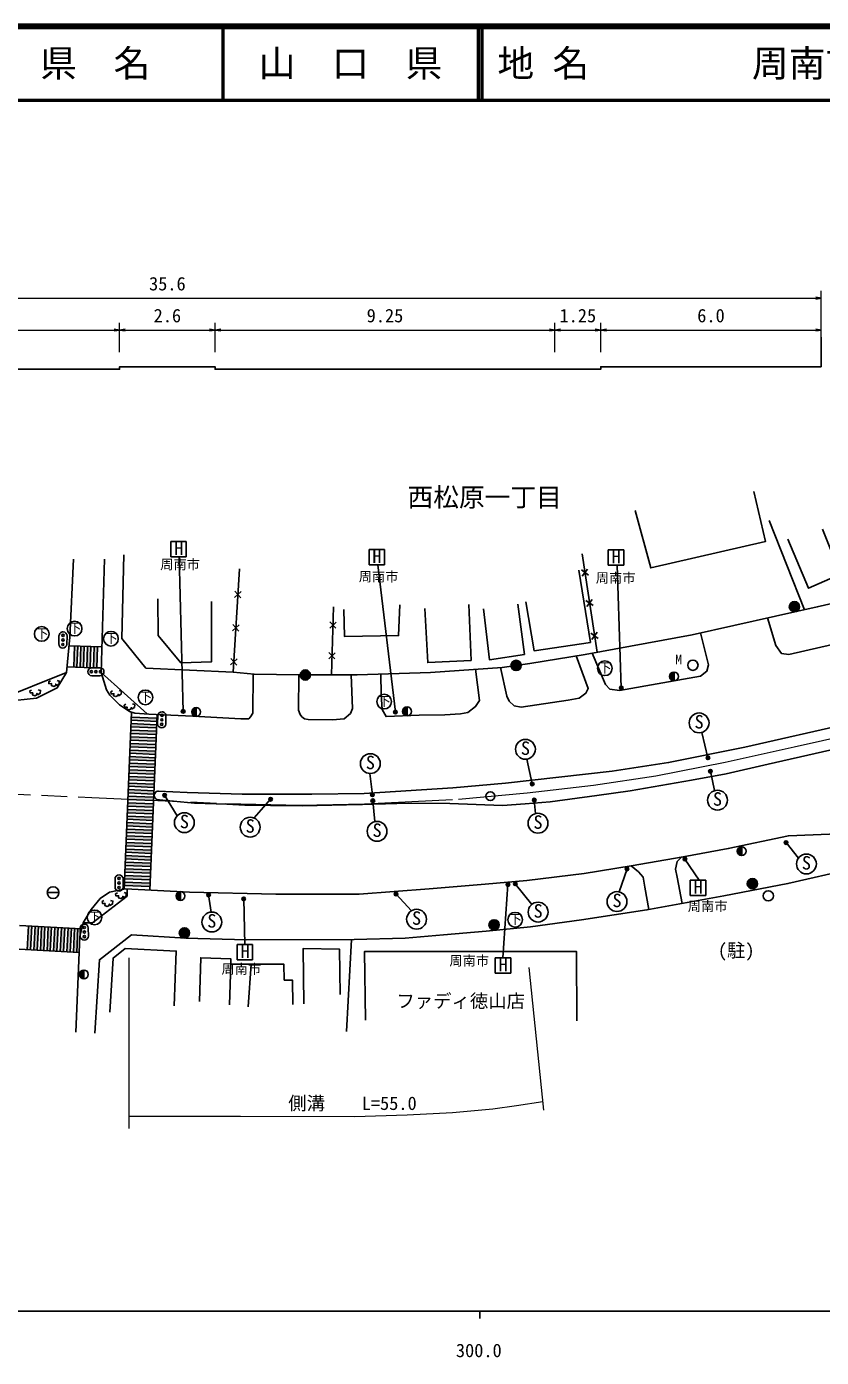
# Model space of a CAD drawing. Units: millimetres at full size, sheet at 1:1000, with parts at other scales. Extents: x 40000 to 680000, y 20000 to 380000.
# Drawn here: x 306292 to 414476, y 198715 to 380000 of the extents above; entities that cross this region are included whole.
import ezdxf
from ezdxf.enums import TextEntityAlignment as Align

# ---------------------------------------------------------------- set-up
doc = ezdxf.new("R2010")
doc.units = ezdxf.units.MM
doc.header["$LTSCALE"] = 1000
doc.linetypes.add('CHAIN', pattern=[18.5, 12, -1.5, 3.5, -1.5])
for name, color, linetype, lineweight in [('M-BGD', 7, 'Continuous', 25), ('M-BGD-EXST', 7, 'Continuous', 25), ('M-BMK', 2, 'CHAIN', 13), ('M-BMK-SRVR', 3, 'Continuous', 25), ('M-STR-HTXT', 7, 'Continuous', 13), ('M-STR-STRC', 7, 'Continuous', 25), ('M-TTL', 2, 'Continuous', 140), ('M-TTL-BAND', 7, 'Continuous', 25), ('M-TTL-LINE', 7, 'Continuous', 50)]:
    doc.layers.add(name, color=color, linetype=linetype, lineweight=lineweight)
doc.layers.add('M-BMK-HTXT', color=7, linetype='Continuous')
doc.layers.add('M-TTL-TXT', color=7, linetype='Continuous')
doc.styles.add('ＭＳ ゴシック', font='')
doc.styles.get('ＭＳ ゴシック').set_extended_font_data('MS Gothic')

# ---------------------------------------------------------------- blocks, each defined once
blk = doc.blocks.new('open_arrow')
at = {"color": 0, "linetype": 'Continuous', "lineweight": -2}
blk.add_lwpolyline([(7.5, 1.25), (0, 0), (7.5, -1.25)], dxfattribs=at)

msp = doc.modelspace()

# ---------------------------------------------------------------- hatches: boundary and pattern name
at = {"layer": 'M-BGD'}
for points in [[(410108, 300982, 1), (411508, 300982, 1)], [(343531, 291677, 1), (344931, 291677, 1)], [(372226, 292976, 1), (373626, 292976, 1)], [(394418, 292082, 0.41421), (393818, 291482, 0.41421), (394418, 290882)], [(329375, 287238, 0.41421), (328775, 286638, 0.41421), (329375, 286038)], [(358070, 287317, 0.41421), (357470, 286717, 0.41421), (358070, 286117)], [(403630, 268278, 0.41421), (403030, 267678, 0.41421), (403630, 267078)], [(404384, 263247, 1), (405784, 263247, 1)], [(327226, 262173, 0.41421), (326626, 261573, 0.41421), (327226, 260973)], [(369232, 257627, 1), (370632, 257627, 1)], [(327070, 256531, 1), (328470, 256531, 1)], [(314086, 251483, 0.41421), (313486, 250883, 0.41421), (314086, 250283)]]:
    msp.add_hatch(color=256, dxfattribs=at).paths.add_polyline_path(points)
at = {"layer": 'M-BGD-EXST'}
for points in [[(387481, 289921, 1), (386981, 289921, 1)], [(327850, 286712, 1), (327350, 286712, 1)], [(356740, 286611, 1), (356240, 286611, 1)], [(399292, 280400, 1), (398792, 280400, 1)], [(399634, 278564, 1), (399134, 278564, 1)], [(353606, 275351, 1), (353106, 275351, 1)], [(375360, 276829, 1), (374860, 276829, 1)], [(325321, 275302, 1), (324821, 275302, 1)], [(339745, 274745, 1), (339245, 274745, 1)], [(353669, 274533, 1), (353169, 274533, 1)], [(375640, 274631, 1), (375140, 274631, 1)], [(409920, 268846, 1), (409420, 268846, 1)], [(396158, 266598, 1), (395658, 266598, 1)], [(388270, 265263, 1), (387770, 265263, 1)], [(372054, 263132, 1), (371554, 263132, 1)], [(373065, 263232, 1), (372565, 263232, 1)], [(331303, 261718, 1), (330803, 261718, 1)], [(336088, 261177, 1), (335588, 261177, 1)], [(356838, 261833, 1), (356338, 261833, 1)]]:
    msp.add_hatch(color=256, dxfattribs=at).paths.add_polyline_path(points)
at = {"layer": 'M-STR-STRC'}
for points in [[(313242, 295618), (312792, 295633), (312695, 292745), (313145, 292730)], [(314141, 295588), (313691, 295603), (313594, 292714), (314044, 292699)], [(315041, 295557), (314591, 295572), (314494, 292684), (314944, 292669)], [(315940, 295527), (315490, 295542), (315393, 292654), (315843, 292639)], [(323987, 284904), (320500, 285050), (320482, 284601), (323968, 284454)], [(324025, 285803), (320538, 285950), (320519, 285500), (324006, 285353)], [(323912, 283105), (320425, 283252), (320406, 282802), (323893, 282656)], [(323949, 284005), (320463, 284151), (320444, 283702), (323930, 283555)], [(323836, 281307), (320349, 281454), (320330, 281004), (323817, 280857)], [(323874, 282206), (320387, 282353), (320368, 281903), (323855, 281757)], [(323760, 279509), (320274, 279655), (320255, 279205), (323742, 279059)], [(323798, 280408), (320312, 280554), (320293, 280105), (323779, 279958)], [(323685, 277710), (320198, 277857), (320179, 277407), (323666, 277261)], [(323723, 278609), (320236, 278756), (320217, 278306), (323704, 278160)], [(323609, 275912), (320123, 276058), (320104, 275609), (323590, 275462)], [(323647, 276811), (320160, 276957), (320142, 276508), (323628, 276361)], [(323534, 274113), (320047, 274260), (320028, 273810), (323515, 273664)], [(323572, 275013), (320085, 275159), (320066, 274709), (323553, 274563)], [(323458, 272315), (319972, 272461), (319953, 272012), (323439, 271865)], [(323496, 273214), (320009, 273361), (319990, 272911), (323477, 272765)], [(323383, 270517), (319896, 270663), (319877, 270213), (323364, 270067)], [(323420, 271416), (319934, 271562), (319915, 271113), (323402, 270966)], [(323307, 268718), (319820, 268865), (319802, 268415), (323288, 268269)], [(323345, 269617), (319858, 269764), (319839, 269314), (323326, 269168)], [(323232, 266920), (319745, 267066), (319726, 266617), (323213, 266470)], [(323269, 267819), (319783, 267965), (319764, 267516), (323250, 267369)], [(323156, 265121), (319669, 265268), (319650, 264818), (323137, 264672)], [(323194, 266020), (319707, 266167), (319688, 265717), (323175, 265571)], [(323080, 263323), (319594, 263469), (319575, 263020), (323062, 262873)], [(323118, 264222), (319631, 264369), (319613, 263919), (323099, 263772)], [(306988, 257468), (306538, 257492), (306370, 254252), (306819, 254229)], [(307886, 257422), (307437, 257445), (307268, 254206), (307718, 254182)], [(308785, 257375), (308336, 257398), (308167, 254159), (308617, 254136)], [(309684, 257328), (309235, 257351), (309066, 254112), (309515, 254089)], [(310583, 257281), (310133, 257305), (309965, 254065), (310414, 254042)], [(311482, 257234), (311032, 257258), (310864, 254019), (311313, 253995)], [(312380, 257188), (311931, 257211), (311762, 253972), (312212, 253948)], [(313279, 257141), (312830, 257164), (312661, 253925), (313111, 253902)]]:
    msp.add_hatch(color=256, dxfattribs=at).paths.add_polyline_path(points)

# ---------------------------------------------------------------- linework, layer by layer
at = {"layer": 'M-BGD'}
for p, q in [((414455, 333668), (414455, 337674)), ((412182, 300567), (407361, 312699)), ((383937, 294771), (381898, 308193)), ((334413, 292065), (335260, 306153)), ((382761, 305283), (381804, 305988)), ((382640, 306112), (381931, 305149)), ((335495, 303044), (334600, 302251)), ((335440, 302208), (334651, 303098)), ((347778, 291684), (348067, 300952)), ((383392, 301133), (382434, 301838)), ((383271, 301962), (382562, 300999)), ((335222, 298502), (334327, 297709)), ((335167, 297666), (334378, 298556)), ((348424, 298890), (347552, 298071)), ((348393, 298052), (347579, 298919)), ((384072, 296658), (383114, 297363)), ((383951, 297487), (383242, 296524)), ((334944, 293870), (334049, 293076)), ((334889, 293034), (334100, 293923)), ((348293, 294698), (347422, 293879)), ((348262, 293860), (347448, 294727)), ((302139, 288170), (311715, 292023)), ((322704, 286366), (316452, 292012)), ((394418, 290882), (394418, 292082)), ((329375, 286038), (329375, 287238)), ((358070, 286117), (358070, 287317)), ((403630, 267078), (403630, 268278)), ((309093, 262029), (310693, 262029)), ((327226, 260973), (327226, 262173)), ((350503, 255660), (349818, 243094)), ((334103, 252274), (333920, 246752)), ((336848, 252283), (336451, 246477)), ((314086, 250283), (314086, 251483))]:
    msp.add_line(p, q, dxfattribs=at)
for points in [[(236455, 333668), (266455, 333668), (266455, 333322), (318955, 333322), (318955, 333668), (331955, 333668), (331955, 333323), (384455, 333323), (384455, 333668), (414455, 333668)], [(324257, 275871), (328123, 275647), (335630, 275456), (345105, 275423), (352225, 275553), (364314, 276285), (371467, 276927), (385984, 278564), (393688, 279732), (404072, 281863), (418434, 285119), (430782, 287924), (442570, 290563), (464476, 295454), (480342, 299059), (499099, 303144), (517091, 307005), (538420, 311768), (565131, 317647)], [(463148, 318824), (464736, 312524), (464989, 310974), (464424, 308681), (463550, 307293), (462060, 306117), (460043, 305521), (455558, 304578), (447777, 302820), (438802, 300855), (425840, 298002), (418150, 296313), (410059, 294467), (409049, 294620), (408283, 295691), (407140, 299439)], [(389123, 314093), (391240, 306263), (406874, 309861), (405271, 316693)], [(319508, 308050), (319270, 296636), (322519, 292600), (334413, 292065), (337250, 291806), (343357, 291675), (351273, 291690), (361257, 292012), (371040, 292706), (374812, 293246), (382340, 294479), (396867, 297141), (413910, 300953), (435400, 305842), (453909, 309989), (464736, 312524)], [(409900, 310162), (412719, 303486), (417089, 305423), (414622, 311553)], [(234593, 305082), (237473, 304890), (237055, 294323), (237257, 292932), (237747, 292356), (238280, 291947), (239212, 291882), (245278, 291484), (260757, 290587), (284851, 289129), (296543, 288538), (303407, 288086), (307644, 288540), (310464, 289922), (311715, 292023), (312167, 296809), (312658, 307444)], [(337121, 291818), (337084, 286481), (336775, 285974), (336538, 285705), (335454, 285697), (328894, 286053), (322918, 286353), (321038, 286463), (320317, 286698), (318938, 287590), (317634, 288925), (317149, 289630), (316452, 292012), (316891, 307451)], [(374251, 301663), (375360, 294968), (383032, 296116), (381451, 305972)], [(324135, 302065), (324213, 297051), (327295, 293317), (331474, 293474), (331448, 301673)], [(349490, 300613), (349567, 296903), (356933, 297037), (357105, 301245)], [(360520, 300726), (360884, 293362), (366795, 293649), (366509, 301281)], [(368467, 300667), (369308, 293724), (374053, 294470), (373135, 301318)], [(398006, 297396), (399112, 293056), (398884, 292181), (398021, 291510), (386983, 289543), (385687, 289721), (385091, 290367), (383286, 294652)], [(381097, 294275), (382744, 289840), (382424, 289187), (381527, 288534), (380014, 288252), (373612, 287303), (372676, 287470), (371958, 288097), (371676, 288789), (370788, 292688)], [(367407, 292448), (367947, 288211), (367410, 287368), (366371, 286585), (365349, 286362), (363242, 286263), (359732, 286180), (355222, 286004), (354676, 286957), (354555, 289038), (354521, 291795)], [(309529, 290898), (309292, 290763), (309334, 290492), (309690, 290500), (309665, 290237), (309978, 290110), (310258, 290254), (310258, 290432), (310394, 290246), (310707, 290449), (310741, 290839), (310436, 290941)], [(350461, 291689), (350671, 287090), (350368, 286410), (349499, 285692), (347910, 285578), (344634, 285601), (344106, 285720), (343766, 285993), (343527, 286290), (343315, 286878), (343357, 291675)], [(306972, 289629), (306734, 289494), (306777, 289223), (307133, 289231), (307107, 288968), (307421, 288841), (307701, 288985), (307701, 289163), (307836, 288977), (308150, 289180), (308184, 289570), (307879, 289672)], [(318001, 289512), (317764, 289377), (317806, 289105), (318163, 289114), (318137, 288851), (318451, 288724), (318731, 288868), (318731, 289046), (318866, 288860), (319180, 289063), (319214, 289453), (318909, 289555)], [(319797, 287697), (319560, 287561), (319602, 287290), (319959, 287298), (319933, 287036), (320247, 286909), (320527, 287053), (320527, 287231), (320662, 287044), (320976, 287248), (321010, 287637), (320705, 287739)], [(421042, 282668), (407249, 279531), (401504, 278228), (396795, 277339), (388447, 275889), (383923, 275239), (377558, 274411), (374163, 274142), (371078, 273898), (363888, 274172), (358253, 274202), (352034, 274042), (349840, 273965), (343865, 273873), (339482, 273888), (335994, 273958), (333530, 274055), (329161, 274195), (324357, 274678)], [(315566, 242890), (316199, 252892), (320568, 256256), (327977, 255804), (336236, 255580), (350893, 255662), (357815, 255826), (363020, 256275), (368857, 256766), (374899, 257379), (381839, 258318), (390738, 259666), (401185, 261584), (409921, 263258), (418676, 265258), (426882, 267116), (436699, 269381), (451393, 272781), (461864, 275199), (472647, 277826)], [(421148, 270198), (409980, 269768), (401791, 268029), (395662, 266891), (388594, 265671), (382183, 264622), (374367, 263667), (368688, 263180), (361079, 262524), (351578, 261839), (340232, 261822), (328477, 262106), (319766, 262536), (317557, 262087), (316304, 261223), (315092, 259739), (313970, 257932), (313527, 256037), (312978, 243028)], [(395445, 266853), (394854, 266275), (394629, 265236), (394849, 264117), (395505, 260541)], [(388594, 265671), (389567, 264854), (390197, 264114), (390424, 262787), (390989, 259712)], [(319997, 262525), (319961, 261558), (315269, 257927), (313970, 257932)], [(318645, 261996), (318407, 261860), (318450, 261589), (318806, 261597), (318780, 261335), (319094, 261208), (319374, 261352), (319374, 261530), (319509, 261343), (319823, 261547), (319857, 261936), (319552, 262038)], [(316817, 260934), (316580, 260798), (316622, 260527), (316978, 260535), (316953, 260273), (317267, 260146), (317547, 260290), (317547, 260468), (317682, 260281), (317996, 260485), (318030, 260874), (317725, 260976)], [(326365, 246601), (326656, 254075), (319724, 254397), (318055, 253110), (317639, 245740)], [(348977, 248150), (348893, 254311), (343941, 254431), (344012, 246876)], [(381173, 244558), (381129, 254021), (352297, 254009), (352398, 244654)], [(342541, 246785), (342473, 250104), (341362, 250118), (341281, 252299), (334103, 252274), (334076, 253019), (329983, 253154), (329807, 247193)]]:
    msp.add_lwpolyline(points, dxfattribs=at)
for centre, radius in [((410808, 300982), 700), ((344231, 291677), 700), ((372926, 292976), 700), ((394418, 291482), 600), ((329375, 286638), 600), ((358070, 286717), 600), ((403630, 267678), 600), ((405084, 263247), 700), ((309893, 262029), 800), ((327226, 261573), 600), ((407257, 261589), 700), ((369932, 257627), 700), ((327770, 256531), 700), ((314086, 250883), 600)]:
    msp.add_circle(centre, radius, dxfattribs=at)
msp.add_arc((324259, 275271), 600, 90.20151, 279.33016, dxfattribs=at)
at = {"layer": 'M-BGD-EXST'}
for p, q in [((328027, 309874), (325927, 309874)), ((325927, 309874), (325927, 307774)), ((328027, 307774), (328027, 309874)), ((355010, 308786), (352910, 308786)), ((352910, 308786), (352910, 306686)), ((355010, 306686), (355010, 308786)), ((387573, 308730), (385473, 308730)), ((385473, 308730), (385473, 306630)), ((387573, 306630), (387573, 308730)), ((325927, 307774), (328027, 307774)), ((327600, 286712), (327065, 307774)), ((352910, 306686), (355010, 306686)), ((356490, 286611), (354096, 306686)), ((385473, 306630), (387573, 306630)), ((387231, 289921), (386671, 306630)), ((399042, 280400), (398201, 283850)), ((375110, 276829), (374372, 280211)), ((353356, 275351), (353025, 278255)), ((399384, 278564), (399948, 275919)), ((325071, 275302), (326789, 272494)), ((339495, 274745), (337245, 272194)), ((353419, 274533), (353696, 271694)), ((375390, 274631), (375584, 272796)), ((409670, 268846), (411365, 266742)), ((395908, 266598), (397855, 263730)), ((388020, 265263), (386960, 262123)), ((371804, 263132), (371133, 253158)), ((372815, 263232), (375072, 260427)), ((398727, 263730), (396627, 263730)), ((396627, 263730), (396627, 261630)), ((398727, 261630), (398727, 263730)), ((331053, 261718), (331397, 259370)), ((335838, 261177), (336013, 254958)), ((356588, 261833), (358684, 259567)), ((396627, 261630), (398727, 261630)), ((337060, 254958), (334960, 254958)), ((334960, 254958), (334960, 252858)), ((337060, 252858), (337060, 254958)), ((334960, 252858), (337060, 252858)), ((372194, 253158), (370094, 253158)), ((370094, 253158), (370094, 251058)), ((372194, 251058), (372194, 253158)), ((370094, 251058), (372194, 251058))]:
    msp.add_line(p, q, dxfattribs=at)
for centre, radius in [((308342, 297260), 1000), ((312826, 297992), 1000), ((317767, 296619), 1000), ((396986, 293005), 700), ((384997, 292590), 1000), ((387231, 289921), 250), ((322465, 288628), 1000), ((354958, 288045), 1000), ((327600, 286712), 250), ((356490, 286611), 250), ((397833, 285149), 1350), ((374193, 281549), 1350), ((353080, 279604), 1350), ((399042, 280400), 250), ((399384, 278564), 250), ((353356, 275351), 250), ((375110, 276829), 250), ((400334, 274625), 1350), ((325071, 275302), 250), ((339495, 274745), 250), ((353419, 274533), 250), ((375390, 274631), 250), ((327763, 271559), 1350), ((336723, 270949), 1350), ((375902, 271484), 1350), ((353995, 270377), 1350), ((409670, 268846), 250), ((395908, 266598), 250), ((412443, 265930), 1350), ((388020, 265263), 250), ((371804, 263132), 250), ((372815, 263232), 250), ((331053, 261718), 250), ((335838, 261177), 250), ((356588, 261833), 250), ((386655, 260808), 1350), ((315527, 258653), 1000), ((331500, 258024), 1350), ((359371, 258405), 1350), ((372793, 258331), 1000), ((375918, 259375), 1350)]:
    msp.add_circle(centre, radius, dxfattribs=at)
at = {"layer": 'M-BMK'}
msp.add_lwpolyline([(294840, 275918), (315173, 274977), (333402, 274165), (343601, 273940), (352284, 274132), (365088, 274759), (374450, 275643), (383457, 276675), (391957, 277959), (401373, 279788), (410787, 281870), (422615, 284535), (435588, 287375), (450393, 290741), (466287, 294259), (482457, 297812), (493036, 300188), (507661, 303462), (522440, 306734), (537720, 310137), (550842, 313114), (565401, 316426)], dxfattribs=at)
at = {"layer": 'M-BMK-SRVR'}
msp.add_circle((369410, 275168), 600, dxfattribs=at)
at = {"layer": 'M-STR-HTXT'}
for p, q in [((236455, 343014), (414455, 343014)), ((414455, 335668), (414455, 344014)), ((318955, 335668), (318955, 339668)), ((318955, 335668), (318955, 339668)), ((331955, 335668), (331955, 339668)), ((331955, 335668), (331955, 339668)), ((378205, 335668), (378205, 339668)), ((378205, 335668), (378205, 339668)), ((384455, 335668), (384455, 339668)), ((384455, 335668), (384455, 339668)), ((272705, 338668), (318955, 338668)), ((318955, 338668), (331955, 338668)), ((331955, 338668), (378205, 338668)), ((378205, 338668), (384455, 338668)), ((384455, 338668), (414455, 338668)), ((320194, 253159), (320194, 229882)), ((374669, 251845), (376666, 232395))]:
    msp.add_line(p, q, dxfattribs=at)
msp.add_lwpolyline([(376549, 233534), (372959, 232963), (369749, 232541), (364270, 232046), (358090, 231691), (350924, 231498), (335413, 231530), (320194, 231530)], dxfattribs=at)
at = {"layer": 'M-STR-STRC'}
for p, q in [((310670, 295904), (310697, 297003)), ((311796, 296976), (311769, 295877)), ((316548, 295507), (312064, 295657)), ((312695, 292745), (312792, 295633)), ((313145, 292730), (313242, 295618)), ((313594, 292714), (313691, 295603)), ((314044, 292699), (314141, 295588)), ((314494, 292684), (314591, 295572)), ((314944, 292669), (315041, 295557)), ((315393, 292654), (315490, 295542)), ((315843, 292639), (315940, 295527)), ((316470, 292618), (311784, 292775)), ((315173, 292666), (316273, 292666)), ((316273, 291566), (315173, 291566)), ((319553, 262506), (320566, 286606)), ((323987, 284904), (320500, 285050)), ((324006, 285353), (320519, 285500)), ((324025, 285803), (320538, 285950)), ((323041, 262374), (324046, 286297)), ((324127, 285031), (324163, 286131)), ((325262, 286095), (325227, 284996)), ((323912, 283105), (320425, 283252)), ((323930, 283555), (320444, 283702)), ((323949, 284005), (320463, 284151)), ((323968, 284454), (320482, 284601)), ((323817, 280857), (320330, 281004)), ((323836, 281307), (320349, 281454)), ((323855, 281757), (320368, 281903)), ((323874, 282206), (320387, 282353)), ((323893, 282656), (320406, 282802)), ((323742, 279059), (320255, 279205)), ((323760, 279509), (320274, 279655)), ((323779, 279958), (320293, 280105)), ((323798, 280408), (320312, 280554)), ((323666, 277261), (320179, 277407)), ((323685, 277710), (320198, 277857)), ((323704, 278160), (320217, 278306)), ((323723, 278609), (320236, 278756)), ((323590, 275462), (320104, 275609)), ((323609, 275912), (320123, 276058)), ((323628, 276361), (320142, 276508)), ((323647, 276811), (320160, 276957)), ((323515, 273664), (320028, 273810)), ((323534, 274113), (320047, 274260)), ((323553, 274563), (320066, 274709)), ((323572, 275013), (320085, 275159)), ((323439, 271865), (319953, 272012)), ((323458, 272315), (319972, 272461)), ((323477, 272765), (319990, 272911)), ((323496, 273214), (320009, 273361)), ((323364, 270067), (319877, 270213)), ((323383, 270517), (319896, 270663)), ((323402, 270966), (319915, 271113)), ((323420, 271416), (319934, 271562)), ((323288, 268269), (319802, 268415)), ((323307, 268718), (319820, 268865)), ((323326, 269168), (319839, 269314)), ((323345, 269617), (319858, 269764)), ((323213, 266470), (319726, 266617)), ((323232, 266920), (319745, 267066)), ((323250, 267369), (319764, 267516)), ((323269, 267819), (319783, 267965)), ((323137, 264672), (319650, 264818)), ((323156, 265121), (319669, 265268)), ((323175, 265571), (319688, 265717)), ((323194, 266020), (319707, 266167)), ((318321, 262785), (318321, 263885)), ((319421, 263885), (319421, 262785)), ((323062, 262873), (319575, 263020)), ((323080, 263323), (319594, 263469)), ((323099, 263772), (319613, 263919)), ((323118, 264222), (319631, 264369)), ((305334, 257554), (313779, 257115)), ((306370, 254252), (306538, 257492)), ((306819, 254229), (306988, 257468)), ((307268, 254206), (307437, 257445)), ((307718, 254182), (307886, 257422)), ((308167, 254159), (308336, 257398)), ((308617, 254136), (308785, 257375)), ((309066, 254112), (309235, 257351)), ((309515, 254089), (309684, 257328)), ((309965, 254065), (310133, 257305)), ((310414, 254042), (310583, 257281)), ((310864, 254019), (311032, 257258)), ((311313, 253995), (311482, 257234)), ((311762, 253972), (311931, 257211)), ((312212, 253948), (312380, 257188)), ((312661, 253925), (312830, 257164)), ((313111, 253902), (313279, 257141)), ((313601, 256097), (313590, 257197)), ((314690, 257208), (314701, 256108)), ((305274, 254309), (313436, 253885))]:
    msp.add_line(p, q, dxfattribs=at)
for centre in [(311224, 295824), (311239, 296444), (311254, 297064), (315099, 292122), (315719, 292122), (316339, 292122), (324681, 284948), (324701, 285567), (324721, 286187), (318877, 263960), (318877, 263340), (318877, 262720), (314145, 257277), (314152, 256657), (314158, 256037)]:
    msp.add_circle(centre, 150, dxfattribs=at)
for centre, start, end in [((311246, 296990), 88.60246, 178.60246), ((311246, 296990), 358.60246, 88.60246), ((311220, 295890), 178.60246, 268.60246), ((311220, 295890), 268.60246, 358.60246), ((315173, 292116), 90, 180), ((315173, 292116), 180, 270), ((316273, 292116), 360, 90), ((316273, 292116), 270, 0), ((324713, 286113), 88.15191, 178.15191), ((324713, 286113), 358.15191, 88.15191), ((324677, 285014), 178.15191, 268.15191), ((324677, 285014), 268.15191, 358.15191), ((318871, 263885), 90, 180), ((318871, 263885), 0, 90), ((318871, 262785), 180, 270), ((318871, 262785), 270, 0), ((314140, 257203), 90.57889, 180.57889), ((314140, 257203), 0.57889, 90.57889), ((314151, 256103), 180.57889, 270.57889), ((314151, 256103), 270.57889, 0.57889)]:
    msp.add_arc(centre, 550, start, end, dxfattribs=at)
at = {"layer": 'M-TTL'}
msp.add_line((680000, 380000), (40000, 380000), dxfattribs=at)
at = {"layer": 'M-TTL-BAND'}
for p, q in [((40000, 205000), (579000, 205000)), ((368000, 205000), (368000, 204000))]:
    msp.add_line(p, q, dxfattribs=at)
at = {"layer": 'M-TTL-LINE'}
for p, q in [((333000, 380000), (333000, 370000)), ((367750, 380000), (367750, 370000)), ((368250, 380000), (368250, 370000)), ((40000, 370000), (680000, 370000))]:
    msp.add_line(p, q, dxfattribs=at)

# ---------------------------------------------------------------- block references
at = {"layer": 'M-STR-HTXT', "xscale": 100, "yscale": 100, "rotation": 180}
for p in [(414455, 343014), (318955, 338668), (331955, 338668), (378205, 338668), (384455, 338668), (414455, 338668)]:
    msp.add_blockref('open_arrow', p, dxfattribs=at)
at = {"layer": 'M-STR-HTXT', "xscale": 100, "yscale": 100}
for p in [(318955, 338668), (331955, 338668), (378205, 338668), (384455, 338668)]:
    msp.add_blockref('open_arrow', p, dxfattribs=at)

# ---------------------------------------------------------------- texts
at = {"layer": 'M-BGD-EXST', "style": 'ＭＳ ゴシック'}
for s, height, p in [('H', 1833, (326379, 307466)), ('H', 1833, (353362, 306378)), ('H', 1833, (385925, 306322)), ('周南市', 1320, (324480, 305680)), ('周南市', 1320, (351498, 304027)), ('周南市', 1320, (383773, 303850)), ('下', 1320, (307489, 296272)), ('下', 1320, (311973, 297005)), ('下', 1320, (316915, 295632)), ('M', 1320, (394597, 292717)), ('下', 1320, (384144, 291602)), ('下', 1320, (321612, 287640)), ('下', 1320, (354106, 287058)), ('H', 1833, (397079, 261322)), ('下', 1320, (314675, 257665)), ('周南市', 1320, (396297, 259121)), ('下', 1320, (371940, 257344)), ('H', 1833, (335413, 252550)), ('周南市', 1320, (332815, 250572)), ('周南市', 1320, (363847, 251705)), ('H', 1833, (370547, 250750))]:
    msp.add_text(s, height=height, dxfattribs=at).set_placement(p, align=Align.BOTTOM_LEFT)
for p in [(397178, 283856), (373538, 280257), (352425, 278312), (399679, 273333), (327108, 270267), (336068, 269657), (375246, 270191), (353340, 269085), (411788, 264638), (385999, 259516), (358716, 257113), (375262, 258082), (330844, 256731)]:
    msp.add_text('S', height=1833, rotation=358.508, dxfattribs=at).set_placement(p, align=Align.BOTTOM_LEFT)
at = {"layer": 'M-BMK-HTXT', "style": 'ＭＳ ゴシック'}
for s, height, p in [('西松原一丁目', 2566, (358143, 313844)), ('(駐)', 1833, (400387, 252695)), ('ファディ徳山店', 1833, (356628, 245805))]:
    msp.add_text(s, height=height, dxfattribs=at).set_placement(p, align=Align.BOTTOM_LEFT)
at = {"layer": 'M-STR-HTXT', "style": 'ＭＳ ゴシック'}
for s, p in [('35.6', (322955, 343514)), ('2.6', (323580, 339168)), ('9.25', (352580, 339168)), ('1.25', (378830, 339168)), ('6.0', (397580, 339168)), ('側溝\u3000\u3000L=55.0', (341907, 231870))]:
    msp.add_text(s, height=1833, dxfattribs=at).set_placement(p, align=Align.BOTTOM_LEFT)
at = {"layer": 'M-TTL-BAND', "style": 'ＭＳ ゴシック'}
msp.add_text('300.0', height=1833, dxfattribs=at).set_placement((367844, 198195), align=Align.BOTTOM_CENTER)
at = {"layer": 'M-TTL-TXT', "style": 'ＭＳ ゴシック'}
for s, p in [('県\u3000名', (315625, 375000)), ('山\u3000口\u3000県', (350375, 375000))]:
    msp.add_text(s, height=3666, dxfattribs=at).set_placement(p, align=Align.MIDDLE_CENTER)
for s, p in [('地 名', (370380, 375000)), ('周南市新宿通五丁目', (405024, 375000))]:
    msp.add_text(s, height=3666, dxfattribs=at).set_placement(p, align=Align.MIDDLE_LEFT)

doc.saveas('drawing.dxf')
